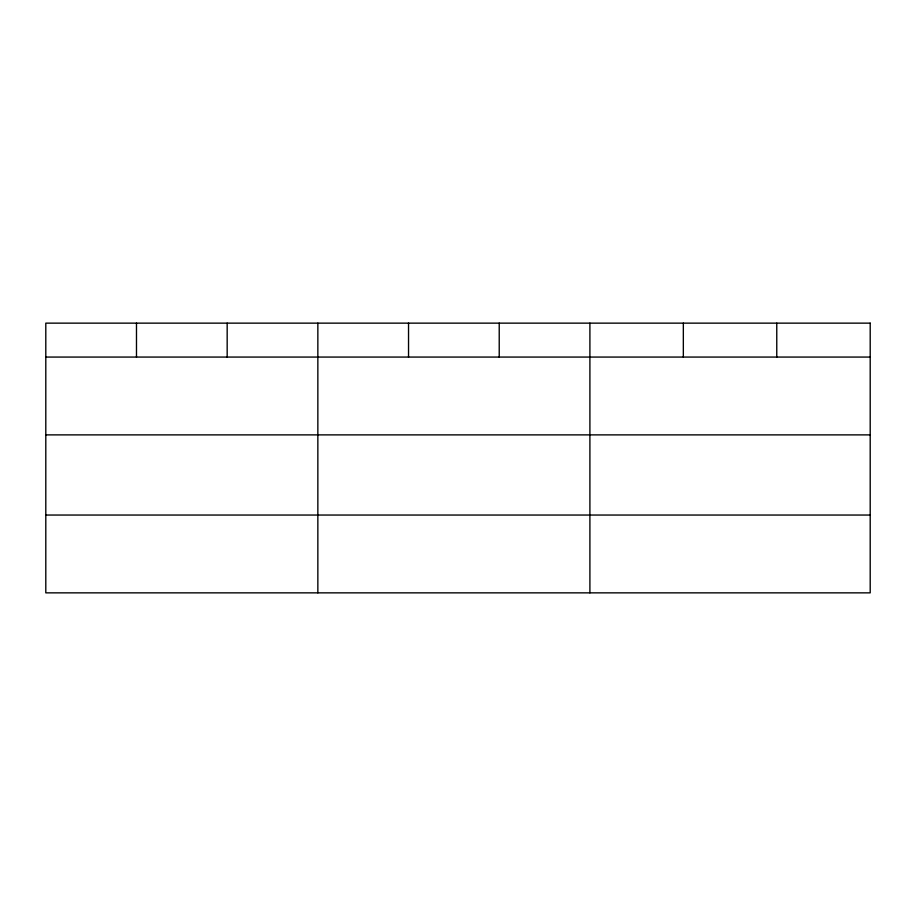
<?xml version="1.0" encoding="UTF-8"?>
<svg xmlns="http://www.w3.org/2000/svg" width="916" height="916" viewBox="0 0 916 916"><rect width="100%" height="100%" fill="white"/><g stroke="black" fill="none" stroke-linecap="round" stroke-linejoin="round"><path stroke-width="1.37" d="M45.8 357.068L870.2 357.068M45.8 434.882L870.2 434.882M45.8 515.044L870.2 515.044M776.768 323.142L776.768 357.068M683.336 323.142L683.336 357.068M589.904 323.142L589.904 592.858M499.22 323.142L499.22 357.068M408.536 323.142L408.536 357.068M317.852 323.142L317.852 592.858M227.168 323.142L227.168 357.068M136.484 323.142L136.484 357.068M870.2 323.142L45.8 323.142L45.8 592.858L870.2 592.858L870.2 323.142"/></g></svg>
